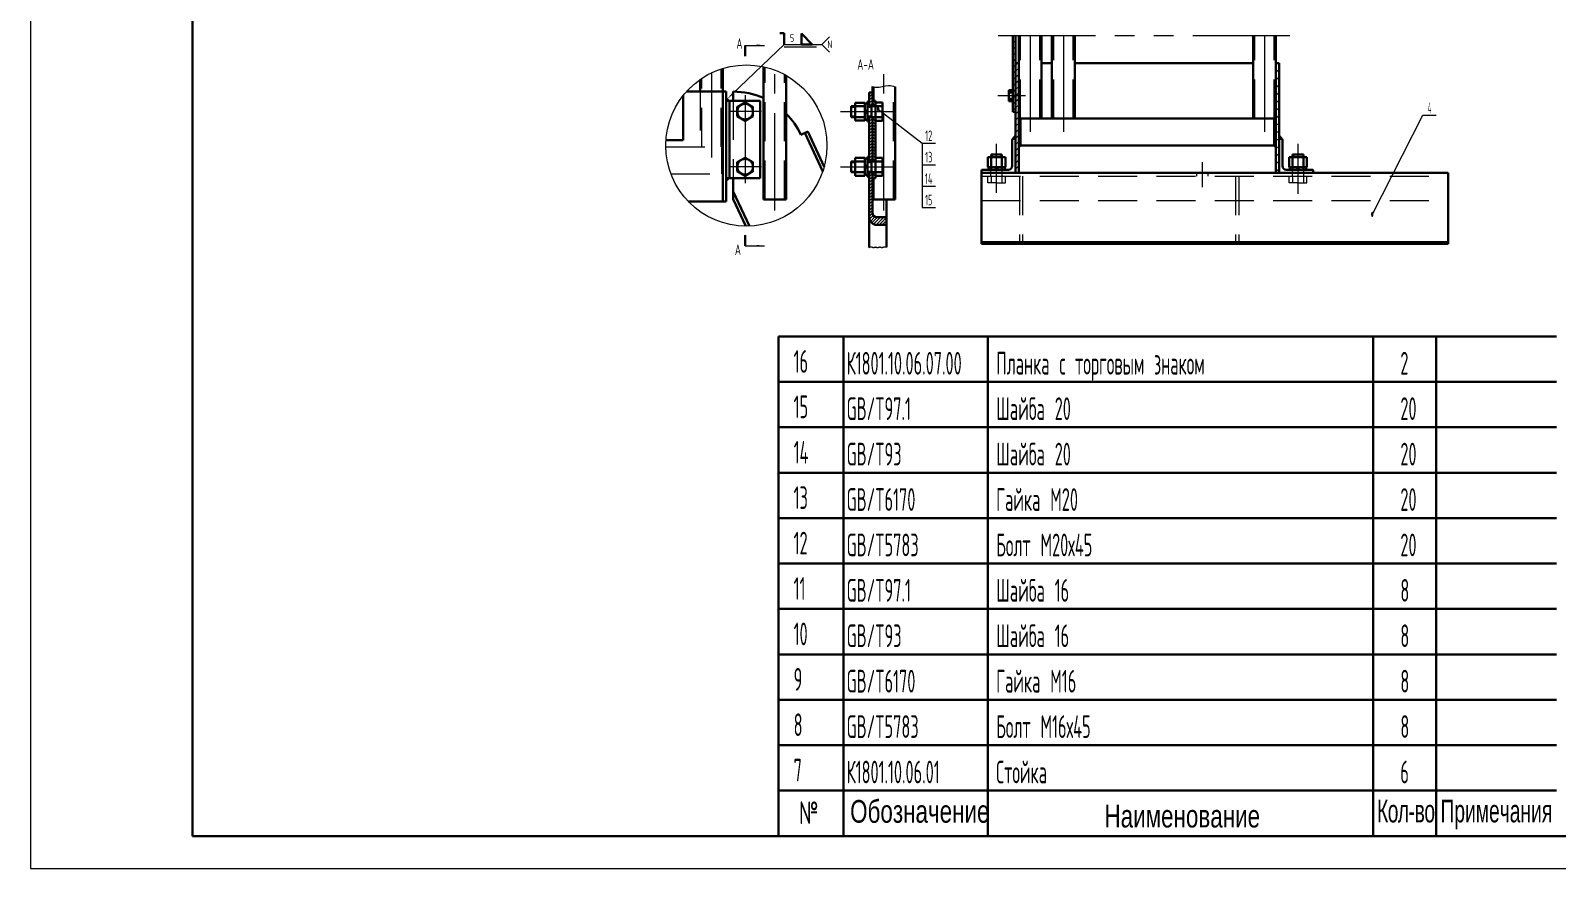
# Model space of a CAD drawing. Header units: millimetres. Extents: x 0 to 25200, y 0 to 17820.
# Drawn here: x 0 to 14122, y 0 to 7749 of the extents above; entities that cross this region are included whole.
import ezdxf
from ezdxf.enums import TextEntityAlignment as Align

# ---------------------------------------------------------------- set-up
doc = ezdxf.new("R2010")
doc.units = ezdxf.units.MM
doc.header["$LTSCALE"] = 600
for name, pattern in [('F', [0.75, 0.5, -0.25]), ('G', [2, 1.25, -0.25, 0.25, -0.25]), ('K', [2.5, 1.25, -0.25, 0.25, -0.25, 0.25, -0.25])]:
    doc.linetypes.add(name, pattern=pattern)
doc.layers.get('0').update_dxf_attribs({"lineweight": 30})
for name, color, linetype, lineweight in [('01', 7, 'Continuous', 30), ('02', 1, 'Continuous', 13), ('02C', 3, 'Continuous', 13), ('04', 2, 'F', 13), ('05', 4, 'G', 13), ('07', 6, 'K', 13), ('10', 1, 'Continuous', 13), ('11', 3, 'Continuous', 13), ('13', 3, 'Continuous', 13)]:
    doc.layers.add(name, color=color, linetype=linetype, lineweight=lineweight)
doc.styles.add('HZLIB', font='TXT.shx', dxfattribs={"width": 0.5, "height": 210})
doc.styles.get("Standard").update_dxf_attribs({"font": 'isocp', "width": 0.707, "bigfont": 'intecad.shx'})
pattern_1 = [(135, (18615.011, -39855.262), (-17.67767, -17.67767), [])]

# ---------------------------------------------------------------- blocks, each defined once
blk = doc.blocks.new('*U9', base_point=(12532, 10639))
at = {"layer": '01'}
blk.add_lwpolyline([(13219, 11244), (13319, 11144), (13219, 11144)], close=True, dxfattribs=at)
at = {"layer": '02'}
for points in [[(13480, 11214), (13409, 11144), (13480, 11073)], [(12582, 10687), (13059, 11144), (13409, 11144)]]:
    blk.add_lwpolyline(points, dxfattribs=at)
blk.add_lwpolyline([(12532, 10639, 0, 16, 0), (12582, 10687, 16, 16, 0)], format="xyseb", dxfattribs=at)
at = {"layer": '04'}
blk.add_line((13059, 11123), (13409, 11123), dxfattribs=at)
at = {"layer": '13', "width": 0.707}
blk.add_text('5', height=70, dxfattribs=at).set_placement((13113, 11167))
at = {"layer": '13', "width": 1.010989}
blk.add_text('N', height=70, dxfattribs=at).set_placement((13459, 11109), (13505, 11109), align=Align.FIT)
blk = doc.blocks.new('*U60')
at = {"layer": '01'}
for points in [[(25, 292), (25, 5)], [(25, 5), (415, 5)]]:
    blk.add_lwpolyline(points, dxfattribs=at)
at = {"layer": '02'}
for points in [[(0, 297), (0, 0)], [(0, 0), (420, 0)]]:
    blk.add_lwpolyline(points, dxfattribs=at)

msp = doc.modelspace()

# ---------------------------------------------------------------- hatches: boundary and pattern name
at = {"ltscale": 1.2}
for points in [[(6438.64, 7124.2), (6438.64, 7099.2), (6463.64, 7099.2)], [(9145.82, 6951.24), (9145.82, 6936.24), (9160.82, 6936.24)], [(11525.82, 6936.24), (11510.82, 6936.24), (11525.82, 6951.24)], [(9115.82, 6776.99), (9088.08, 6743.39, -0.22380309), (9095.72, 6746.99), (9115.82, 6746.99)], [(9160.82, 6686.24), (9145.82, 6686.24), (9145.82, 6671.24)], [(11525.82, 6686.24), (11510.82, 6686.24), (11525.82, 6671.24)], [(11555.82, 6776.99), (11583.55, 6743.39, 0.22380309), (11575.92, 6746.99), (11555.82, 6746.99)], [(6438.64, 6359.2), (6438.64, 6384.2), (6463.64, 6384.2)]]:
    msp.add_hatch(color=256, dxfattribs=at).paths.add_polyline_path(points)
at = {"layer": '02', "ltscale": 1.2}
h = msp.add_hatch(dxfattribs=at)
h.set_pattern_fill('_USER', color=256, scale=40, angle=135, style=0, pattern_type=0)
h.set_pattern_definition([(135, (4975.064, 5381.355), (-28.28427, -28.28427), [])])
h.paths.add_polyline_path([(9115.82, 7704.22), (9090.82, 7704.22), (9090.82, 7146.99), (9115.82, 7146.99)])
h.paths.add_polyline_path([(9115.82, 7146.99), (9090.82, 7146.99), (9090.82, 7096.92), (9090.82, 6996.99), (9115.82, 6996.99)])
h = msp.add_hatch(dxfattribs=at)
h.set_pattern_fill('_USER', color=256, scale=40, angle=45, style=0, pattern_type=0)
h.set_pattern_definition([(45, (4975.064, 5381.355), (-28.28427, 28.28427), [])])
h.paths.add_polyline_path([(9145.82, 7146.99), (9115.82, 7146.99), (9115.82, 6431.99), (9145.82, 6431.99)])
h.paths.add_polyline_path([(9145.82, 7446.99), (9115.82, 7446.99), (9115.82, 7146.99), (9145.82, 7146.99)])
h = msp.add_hatch(dxfattribs=at)
h.set_pattern_fill('_USER', color=256, scale=50, angle=45, style=0, pattern_type=0)
h.set_pattern_definition([(45, (18615.01, -39855.26), (-35.35534, 35.35534), [])])
h.paths.add_polyline_path([(11525.82, 6431.99), (11555.82, 6431.99), (11555.82, 6746.99), (11555.82, 7446.99), (11525.82, 7446.99)])
h = msp.add_hatch(dxfattribs=at)
h.set_pattern_fill('_USER', color=256, scale=20, angle=45, style=0, pattern_type=0)
h.set_pattern_definition([(45, (4680.414, 5381.355), (-14.14214, 14.14214), [])])
h.paths.add_polyline_path([(7791.16, 7175.49), (7761.16, 7175.49), (7761.16, 7051.7), (7791.16, 7051.7)])
h.paths.add_polyline_path([(7791.16, 6946.7), (7761.16, 6946.7), (7761.16, 6541.7), (7791.16, 6541.7)])
h.paths.add_polyline_path([(7791.16, 6436.7), (7761.16, 6436.7), (7761.16, 6022.28, 0.41421356), (7831.16, 5952.28), (7921.16, 5952.28), (7921.16, 6023.27), (7831.16, 6023.27, -0.41421356), (7791.16, 6063.27)])
h = msp.add_hatch(dxfattribs=at)
h.set_pattern_fill('_USER', color=256, scale=20, angle=135, style=0, pattern_type=0)
h.set_pattern_definition([(135, (4680.414, 5381.355), (-14.14214, -14.14214), [])])
h.paths.add_polyline_path([(7791.16, 7099.2), (7821.16, 7099.2), (7821.16, 7051.7), (7791.16, 7051.7)])
h.paths.add_polyline_path([(7791.16, 6946.7), (7821.16, 6946.7), (7821.16, 6541.7), (7791.16, 6541.7)])
h.paths.add_polyline_path([(7821.16, 6384.2), (7791.16, 6384.2), (7791.16, 6436.7), (7821.16, 6436.7)])
h = msp.add_hatch(dxfattribs=at)
h.set_pattern_fill('_USER', color=256, scale=25, angle=135, style=0, pattern_type=0)
h.set_pattern_definition(pattern_1)
h.paths.add_polyline_path([(9160.82, 6936.24), (9145.82, 6936.24), (9145.82, 6686.24), (9160.82, 6686.24)])
h = msp.add_hatch(dxfattribs=at)
h.set_pattern_fill('_USER', color=256, scale=25, angle=135, style=0, pattern_type=0)
h.set_pattern_definition(pattern_1)
h.paths.add_polyline_path([(11510.82, 6686.24), (11525.82, 6686.24), (11525.82, 6936.24), (11510.82, 6936.24)])
at = {"layer": '10', "ltscale": 1.2}
h = msp.add_hatch(dxfattribs=at)
h.set_pattern_fill('U', color=256, scale=5, angle=-45.000001, style=0, pattern_type=0)
h.set_pattern_definition([(315, (7746.162, 6999.1987), (3.53553, 3.53553), [])])
h.paths.add_polyline_path([(7746.16, 7091.7), (7746.16, 7054.2), (7761.16, 7054.2), (7761.16, 7091.7)])
h.paths.add_polyline_path([(7761.16, 6906.7), (7761.16, 6944.2), (7746.16, 6944.2), (7746.16, 6906.7)])
h = msp.add_hatch(dxfattribs=at)
h.set_pattern_fill('U', color=256, scale=5, angle=-45.000001, style=0, pattern_type=0)
h.set_pattern_definition([(315, (7746.162, 6489.1987), (3.53553, 3.53553), [])])
h.paths.add_polyline_path([(7746.16, 6581.7), (7746.16, 6544.2), (7761.16, 6544.2), (7761.16, 6581.7)])
h.paths.add_polyline_path([(7761.16, 6396.7), (7761.16, 6434.2), (7746.16, 6434.2), (7746.16, 6396.7)])

# ---------------------------------------------------------------- linework, layer by layer
at = {"ltscale": 1.2}
for p, q in [((6975.13, 7726.2), (6934.62, 7726.2)), ((6975.13, 7620.63), (6975.13, 7726.2)), ((9090.82, 6996.99), (9090.82, 7704.22)), ((9115.82, 6431.99), (9115.82, 7704.22)), ((9145.82, 6431.99), (9145.82, 7704.22)), ((9357.32, 6936.24), (9357.32, 7704.22)), ((9452.82, 6936.24), (9452.82, 7704.22)), ((9664.32, 6936.24), (9664.32, 7704.22)), ((11314.32, 7446.99), (11314.32, 7704.22)), ((11525.82, 7446.99), (11525.82, 7704.22)), ((6408.64, 7184.2), (6408.64, 7398.9)), ((6782.95, 7414.15), (6782.95, 6185.86)), ((9115.82, 7446.99), (9145.82, 7446.99)), ((9357.32, 7446.99), (9452.82, 7446.99)), ((9664.32, 7446.99), (11314.32, 7446.99)), ((11314.32, 7446.99), (11314.32, 6936.24)), ((11525.82, 7446.99), (11525.82, 6431.99)), ((11525.82, 7446.99), (11555.82, 7446.99)), ((11555.82, 7446.99), (11555.82, 6431.99)), ((6197.14, 7184.2), (6197.14, 7295.96)), ((6994.45, 7333.19), (6994.45, 6185.86)), ((7791.16, 7230.63), (7791.16, 7049.2)), ((8002.66, 7229.6), (8002.66, 6185.86)), ((6040.39, 7148.08), (6040.39, 6734.2)), ((6438.64, 7184.2), (6070.88, 7184.2)), ((6408.64, 7184.2), (6408.64, 6169.2)), ((6438.64, 7184.2), (6438.64, 6169.2)), ((6438.64, 7124.2), (6463.64, 7099.2)), ((6753.64, 7099.2), (6438.64, 7099.2)), ((6438.64, 6384.2), (6438.64, 7099.2)), ((6468.64, 6384.2), (6468.64, 7099.2)), ((6503.64, 7184.2), (6503.64, 7099.2)), ((6753.64, 6384.2), (6753.64, 7099.2)), ((7761.16, 7175.49), (7791.16, 7175.49)), ((7761.16, 7049.2), (7761.16, 7175.49)), ((7821.16, 7099.2), (7791.16, 7099.2)), ((7821.16, 6384.2), (7821.16, 7099.2)), ((9090.82, 7197.07), (9090.82, 7096.92)), ((7821.16, 7051.7), (7761.16, 7051.7)), ((7761.16, 6539.2), (7761.16, 6949.2)), ((7821.16, 6946.7), (7761.16, 6946.7)), ((7791.16, 6539.2), (7791.16, 6949.2)), ((9090.82, 6996.99), (9115.82, 6996.99)), ((9160.82, 6936.24), (9145.82, 6951.24)), ((11525.82, 6936.24), (9145.82, 6936.24)), ((9160.82, 6936.24), (9160.82, 6686.24)), ((11510.82, 6936.24), (11525.82, 6951.24)), ((11510.82, 6936.24), (11510.82, 6686.24)), ((7129.73, 6785.81), (7193.17, 6815.39)), ((7331.88, 6446.94), (7165.98, 6802.71)), ((7344.95, 6489.91), (7193.17, 6815.39)), ((5880.99, 6734.2), (6040.39, 6734.2)), ((9115.82, 6776.99), (9088.08, 6743.39)), ((11525.82, 6686.24), (9145.82, 6686.24)), ((9160.82, 6686.24), (9145.82, 6671.24)), ((11510.82, 6686.24), (11525.82, 6671.24)), ((11555.82, 6776.99), (11583.55, 6743.39)), ((7821.16, 6541.7), (7761.16, 6541.7)), ((6753.64, 6384.2), (6438.64, 6384.2)), ((6438.64, 6359.2), (6463.64, 6384.2)), ((6503.64, 6384.2), (6503.64, 6188.18)), ((7761.16, 5744.04), (7761.16, 6439.2)), ((7821.16, 6436.7), (7761.16, 6436.7)), ((7791.16, 6439.2), (7791.16, 6063.27)), ((7821.16, 6384.2), (7791.16, 6384.2)), ((8800.82, 6431.99), (13120.82, 6431.99)), ((8800.82, 6431.99), (11555.82, 6431.99)), ((8800.82, 6431.99), (8800.82, 5775.12)), ((13120.82, 6431.99), (13120.82, 5775.12)), ((6652.5, 5939.93), (6503.64, 6259.16)), ((6438.64, 6169.2), (6086.73, 6169.2)), ((6619.62, 5939.45), (6503.64, 6188.18)), ((6782.95, 6185.86), (6994.45, 6185.86)), ((7791.16, 6185.86), (8002.66, 6185.86)), ((7921.16, 5744.47), (7921.16, 6185.86)), ((7831.16, 6023.27), (7921.16, 6023.27)), ((7831.16, 5952.28), (7921.16, 5952.28)), ((8800.82, 5791.25), (13120.82, 5791.25)), ((8800.82, 5775.12), (13120.82, 5775.12))]:
    msp.add_line(p, q, dxfattribs=at)
for p, q in [((6922.46, 4920), (6922.46, 300)), ((6922.46, 4920), (14122.46, 4920)), ((7522.46, 4920), (7522.46, 300)), ((8858.97, 4920), (8858.97, 300)), ((12427.39, 4920), (12427.39, 300)), ((13008.43, 4920), (13008.43, 300)), ((6922.46, 4500), (14122.46, 4500)), ((6922.46, 4080), (14122.46, 4080)), ((6922.46, 3660), (14122.46, 3660)), ((6922.46, 3240), (14122.46, 3240)), ((6922.46, 2820), (14122.46, 2820)), ((6922.46, 2400), (14122.46, 2400)), ((6922.46, 1980), (14122.46, 1980)), ((6922.46, 1560), (14122.46, 1560)), ((6922.46, 1140), (14122.46, 1140)), ((6922.46, 720), (14122.46, 720)), ((6922.46, 720), (14122.46, 720)), ((6922.46, 300), (14122.46, 300))]:
    msp.add_line(p, q)
for points in [[(6613.64, 7083.02), (6541.04, 7041.11), (6541.04, 6957.29), (6613.64, 6915.37), (6686.23, 6957.29), (6686.23, 7041.11)], [(6613.64, 6573.02), (6541.04, 6531.11), (6541.04, 6447.29), (6613.64, 6405.37), (6686.23, 6447.29), (6686.23, 6531.11)]]:
    msp.add_lwpolyline(points, close=True, dxfattribs=at)
for centre in [(6613.64, 6999.2), (6613.64, 6489.2)]:
    msp.add_circle(centre, 72.59, dxfattribs=at)
for centre, radius, start, end in [((6504.38, 6494.2), 690, 66.188236, 90.061393), ((6504.38, 6494.2), 690, 25, 44.744343), ((7831.16, 6022.28), 70, 180, 270), ((7831.16, 6063.27), 40, 180, 270)]:
    msp.add_arc(centre, radius, start, end, dxfattribs=at)
at = {"layer": '01', "ltscale": 1.2}
for p, q in [((6613.64, 7612.03), (6613.64, 7512.03)), ((7631.16, 7081.57), (7721.16, 7081.57)), ((7631.16, 7081.57), (7631.16, 6916.82)), ((7721.16, 6916.82), (7721.16, 7081.57)), ((7746.16, 7074.7), (7721.16, 7074.7)), ((7746.16, 7091.7), (7746.16, 6999.2)), ((7761.16, 7091.7), (7746.16, 7091.7)), ((7746.16, 6999.2), (7746.16, 7074.7)), ((7883.66, 7083.02), (7821.16, 7083.02)), ((7883.66, 7083.02), (7883.66, 6915.37)), ((9053.32, 7197.07), (9053.32, 7096.92)), ((9053.32, 7197.07), (9090.82, 7197.07)), ((9090.82, 7176.99), (9053.32, 7176.99)), ((9090.82, 7116.99), (9053.32, 7116.99)), ((9053.32, 7096.92), (9090.82, 7096.92)), ((7596.16, 6949.2), (7596.16, 7049.2)), ((7721.16, 7049.2), (7596.16, 7049.2)), ((7721.16, 6949.2), (7596.16, 6949.2)), ((7631.16, 7049.2), (7721.16, 7049.2)), ((7631.16, 6949.2), (7721.16, 6949.2)), ((7721.16, 6999.2), (7746.16, 7013.63)), ((7746.16, 6999.2), (7721.16, 6984.76)), ((7746.16, 6923.7), (7721.16, 6923.7)), ((7761.16, 7054.2), (7746.16, 7054.2)), ((7821.16, 7049.2), (7746.16, 7049.2)), ((7746.16, 6906.7), (7746.16, 6999.2)), ((7746.16, 6999.2), (7746.16, 6923.7)), ((7821.16, 6949.2), (7746.16, 6949.2)), ((7761.16, 6944.2), (7746.16, 6944.2)), ((7783.66, 7049.2), (7783.66, 6999.2)), ((7783.66, 6949.2), (7783.66, 6999.2)), ((7821.16, 7049.2), (7883.66, 7049.2)), ((7821.16, 6949.2), (7883.66, 6949.2)), ((7821.16, 6949.2), (7821.16, 6906.7)), ((7631.16, 6916.82), (7721.16, 6916.82)), ((7761.16, 6906.7), (7746.16, 6906.7)), ((7883.66, 6915.37), (7821.16, 6915.37)), ((9085.82, 6496.99), (9085.82, 6737.14)), ((9115.82, 6746.99), (9095.72, 6746.99)), ((11555.82, 6746.99), (11575.92, 6746.99)), ((11555.82, 6746.99), (11555.82, 6431.99)), ((11585.82, 6496.99), (11585.82, 6737.14)), ((7596.16, 6439.2), (7596.16, 6539.2)), ((7721.16, 6539.2), (7596.16, 6539.2)), ((7631.16, 6571.57), (7721.16, 6571.57)), ((7631.16, 6571.57), (7631.16, 6406.82)), ((7631.16, 6539.2), (7721.16, 6539.2)), ((7721.16, 6406.82), (7721.16, 6571.57)), ((7746.16, 6564.7), (7721.16, 6564.7)), ((7721.16, 6489.2), (7746.16, 6503.63)), ((7746.16, 6581.7), (7746.16, 6489.2)), ((7761.16, 6581.7), (7746.16, 6581.7)), ((7761.16, 6544.2), (7746.16, 6544.2)), ((7821.16, 6539.2), (7746.16, 6539.2)), ((7783.66, 6539.2), (7783.66, 6489.2)), ((7883.66, 6573.02), (7821.16, 6573.02)), ((7821.16, 6539.2), (7883.66, 6539.2)), ((7883.66, 6573.02), (7883.66, 6405.37)), ((8858.44, 6576.99), (9023.19, 6576.99)), ((8858.44, 6576.99), (8858.44, 6486.99)), ((8890.82, 6461.99), (8890.82, 6601.99)), ((8990.82, 6601.99), (8890.82, 6601.99)), ((8890.82, 6576.99), (8890.82, 6486.99)), ((8990.82, 6461.99), (8990.82, 6601.99)), ((8990.82, 6576.99), (8990.82, 6486.99)), ((9023.19, 6576.99), (9023.19, 6486.99)), ((11648.44, 6576.99), (11648.44, 6486.99)), ((11648.44, 6576.99), (11813.19, 6576.99)), ((11680.82, 6461.99), (11680.82, 6601.99)), ((11780.82, 6601.99), (11680.82, 6601.99)), ((11680.82, 6576.99), (11680.82, 6486.99)), ((11780.82, 6461.99), (11780.82, 6601.99)), ((11780.82, 6576.99), (11780.82, 6486.99)), ((11813.19, 6576.99), (11813.19, 6486.99)), ((7721.16, 6439.2), (7596.16, 6439.2)), ((7631.16, 6439.2), (7721.16, 6439.2)), ((7631.16, 6406.82), (7721.16, 6406.82)), ((7746.16, 6489.2), (7721.16, 6474.76)), ((7746.16, 6413.7), (7721.16, 6413.7)), ((7746.16, 6396.7), (7746.16, 6489.2)), ((7821.16, 6439.2), (7746.16, 6439.2)), ((7761.16, 6434.2), (7746.16, 6434.2)), ((7761.16, 6396.7), (7746.16, 6396.7)), ((7783.66, 6439.2), (7783.66, 6489.2)), ((7821.16, 6439.2), (7883.66, 6439.2)), ((7883.66, 6405.37), (7821.16, 6405.37)), ((8800.82, 6431.99), (8800.82, 6454.39)), ((8808.42, 6461.99), (9050.89, 6461.99)), ((9023.19, 6486.99), (8858.44, 6486.99)), ((8865.32, 6486.99), (8865.32, 6461.99)), ((8940.82, 6461.99), (8926.38, 6486.99)), ((8940.82, 6486.99), (8955.25, 6461.99)), ((9016.32, 6486.99), (9016.32, 6461.99)), ((11555.82, 6431.99), (11870.82, 6431.99)), ((11863.21, 6461.99), (11620.74, 6461.99)), ((11813.19, 6486.99), (11648.44, 6486.99)), ((11655.32, 6486.99), (11655.32, 6461.99)), ((11730.82, 6461.99), (11716.38, 6486.99)), ((11730.82, 6486.99), (11745.25, 6461.99)), ((11806.32, 6486.99), (11806.32, 6461.99)), ((11870.82, 6431.99), (11870.82, 6454.39)), ((6613.64, 5857.9), (6613.64, 5757.9))]:
    msp.add_line(p, q, dxfattribs=at)
for centre, radius, start, end in [((9095.72, 6737.09), 9.9, 90, 179.737871), ((11575.92, 6737.09), 9.9, 0.262129, 90), ((9050.82, 6496.99), 35, 270.121777, 0), ((11620.82, 6496.99), 35, 180, 269.878223), ((8808.42, 6454.39), 7.61, 90, 180), ((11863.21, 6454.39), 7.61, 0, 90)]:
    msp.add_arc(centre, radius, start, end, dxfattribs=at)
at = {"layer": '02', "ltscale": 1.2}
for p, q in [((6613.64, 7612.03), (6793.64, 7612.03)), ((7596.16, 7039.2), (7631.16, 7039.2)), ((7596.16, 6959.2), (7631.16, 6959.2)), ((7746.16, 7039.2), (7783.66, 7039.2)), ((7746.16, 6959.2), (7783.66, 6959.2)), ((7843.56, 7022.64), (8250.56, 6706.34)), ((12417.47, 6043.24), (12886.39, 6965.66)), ((12886.39, 6965.66), (13010.39, 6965.66)), ((8250.56, 6706.34), (8374.56, 6706.34)), ((8250.56, 6706.34), (8250.56, 6508.35)), ((7596.16, 6529.2), (7631.16, 6529.2)), ((7746.16, 6529.2), (7783.66, 6529.2)), ((8250.56, 6508.35), (8374.56, 6508.35)), ((8250.56, 6508.35), (8250.56, 6310.36)), ((8900.82, 6601.99), (8900.82, 6576.99)), ((8980.82, 6601.99), (8980.82, 6576.99)), ((11690.82, 6601.99), (11690.82, 6576.99)), ((11770.82, 6601.99), (11770.82, 6576.99)), ((7596.16, 6449.2), (7631.16, 6449.2)), ((7746.16, 6449.2), (7783.66, 6449.2)), ((8250.56, 6310.36), (8374.56, 6310.36)), ((8250.56, 6310.36), (8250.56, 6112.37)), ((8250.56, 6112.37), (8374.56, 6112.37)), ((6613.64, 5757.9), (6793.64, 5757.9))]:
    msp.add_line(p, q, dxfattribs=at)
for points in [[(6793.64, 7612.03, 0, 18, 0), (6721.64, 7612.03, 0, 0, 0)], [(6793.64, 5757.9, 0, 18, 0), (6721.64, 5757.9, 0, 0, 0)]]:
    msp.add_lwpolyline(points, format="xyseb", dxfattribs=at)
msp.add_lwpolyline([(7761.16, 5744.04), (7768.2, 5746.81), (7774.41, 5748.1), (7779.87, 5748.23), (7784.69, 5747.51), (7788.97, 5746.26), (7792.8, 5744.8), (7796.28, 5743.46), (7799.5, 5742.55), (7802.55, 5742.3), (7805.46, 5742.64), (7808.26, 5743.39), (7810.95, 5744.38), (7813.57, 5745.44), (7816.13, 5746.42), (7818.65, 5747.13), (7821.15, 5747.4), (7823.65, 5747.14), (7826.16, 5746.42), (7828.66, 5745.4), (7831.16, 5744.23), (7833.67, 5743.06), (7836.17, 5742.04), (7838.67, 5741.33), (7841.17, 5741.06), (7843.67, 5741.34), (7846.17, 5742.07), (7848.67, 5743.1), (7851.16, 5744.28), (7853.66, 5745.47), (7856.16, 5746.5), (7858.65, 5747.23), (7861.15, 5747.51), (7863.66, 5747.25), (7866.18, 5746.55), (7868.75, 5745.59), (7871.37, 5744.54), (7874.07, 5743.56), (7876.87, 5742.83), (7879.78, 5742.51), (7882.83, 5742.77), (7886.05, 5743.7), (7889.52, 5745.06), (7893.34, 5746.54), (7897.61, 5747.81), (7902.43, 5748.56), (7907.9, 5748.46), (7914.11, 5747.21), (7921.16, 5744.47)], dxfattribs=at)
at = {"layer": '02C', "ltscale": 1.2}
msp.add_circle((6625.18, 6685.23), 745.8, dxfattribs=at)
msp.add_open_spline([(7791.16, 7230.63), (7803.36, 7227.66), (7852.4, 7217.33), (7923.61, 7251.37), (7981.39, 7235.06), (8002.66, 7229.6)], degree=3, knots=[104.50779907, 104.50779907, 104.50779907, 104.50779907, 141.68613648, 254.0300742, 318.95597534, 318.95597534, 318.95597534, 318.95597534], dxfattribs=at)
at = {"layer": '04', "ltscale": 1.2}
for p, q in [((9162.07, 6936.24), (9162.07, 7704.22)), ((9341.07, 6936.24), (9341.07, 7704.22)), ((9469.07, 6936.24), (9469.07, 7704.22)), ((9648.07, 6936.24), (9648.07, 7704.22)), ((11330.57, 6936.24), (11330.57, 7704.22)), ((11509.57, 6936.24), (11509.57, 7704.22)), ((6392.39, 6673.45), (6392.39, 7393.76)), ((6799.2, 6185.86), (6799.2, 7410.44)), ((6213.39, 6673.45), (6213.39, 7307.03)), ((6978.2, 6185.86), (6978.2, 7342.18)), ((7807.41, 7099.2), (7807.41, 7227.06)), ((7986.41, 6185.86), (7986.41, 7233.77)), ((6197.14, 7184.2), (6197.14, 6673.45)), ((6503.64, 7099.2), (6503.64, 6384.2)), ((5879.47, 6673.45), (6408.64, 6673.45)), ((6393.64, 6673.45), (6393.64, 6423.45)), ((5926.83, 6423.45), (6408.64, 6423.45)), ((7807.41, 6185.86), (7807.41, 6384.2)), ((8800.82, 6401.99), (13120.82, 6401.99)), ((8858.44, 6339.49), (8858.44, 6401.99)), ((8888.32, 6431.99), (8888.32, 6461.99)), ((8888.32, 6431.99), (8888.32, 6461.99)), ((8888.32, 6401.99), (8888.32, 6431.99)), ((8888.32, 6401.99), (8888.32, 6431.99)), ((8890.82, 6401.99), (8890.82, 6339.49)), ((8990.82, 6401.99), (8990.82, 6339.49)), ((8993.32, 6431.99), (8993.32, 6461.99)), ((8993.32, 6431.99), (8993.32, 6461.99)), ((8993.32, 6401.99), (8993.32, 6431.99)), ((8993.32, 6401.99), (8993.32, 6431.99)), ((9023.19, 6339.49), (9023.19, 6401.99)), ((9151.44, 6401.99), (9151.44, 5791.25)), ((9181.44, 6401.99), (9181.44, 5791.25)), ((10793.32, 6401.99), (10793.32, 6431.99)), ((10898.32, 6401.99), (10898.32, 6431.99)), ((11151.44, 6401.99), (11151.44, 5791.25)), ((11181.44, 6401.99), (11181.44, 5791.25)), ((11648.44, 6339.49), (11648.44, 6401.99)), ((11679.82, 6431.99), (11679.82, 6461.99)), ((11679.82, 6401.99), (11679.82, 6431.99)), ((11680.82, 6401.99), (11680.82, 6339.49)), ((11780.82, 6401.99), (11780.82, 6339.49)), ((11784.82, 6431.99), (11784.82, 6461.99)), ((11784.82, 6401.99), (11784.82, 6431.99)), ((11813.19, 6339.49), (11813.19, 6401.99)), ((8940.82, 6339.49), (8858.44, 6339.49)), ((8940.82, 6339.49), (9023.19, 6339.49)), ((11730.82, 6339.49), (11648.44, 6339.49)), ((11730.82, 6339.49), (11813.19, 6339.49)), ((8800.82, 6176.99), (13120.82, 6176.99))]:
    msp.add_line(p, q, dxfattribs=at)
at = {"layer": '05', "ltscale": 1.2}
for p, q in [((9251.57, 7704.22), (9251.57, 6811.24)), ((9558.57, 7704.22), (9558.57, 6811.24)), ((11420.07, 7704.22), (11420.07, 6811.24)), ((6302.89, 7357.79), (6302.89, 6573.45)), ((6888.7, 6085.86), (6888.7, 7382.92)), ((7896.91, 6085.86), (7896.91, 7382.92)), ((6613.64, 7151.7), (6613.64, 6336.7)), ((8953.32, 7146.99), (9209.39, 7146.99)), ((6766.14, 6999.2), (6461.14, 6999.2)), ((7496.16, 6999.2), (7977.78, 6999.2)), ((8940.82, 6246.62), (8940.82, 6701.99)), ((11730.82, 6239.49), (11730.82, 6701.99)), ((10845.82, 6301.99), (10845.82, 6531.99)), ((6766.14, 6489.2), (6461.14, 6489.2)), ((7496.16, 6489.2), (7980.54, 6489.2))]:
    msp.add_line(p, q, dxfattribs=at)
at = {"layer": '07', "ltscale": 1.2}
msp.add_line((8956.52, 7704.22), (11654.86, 7704.22), dxfattribs=at)

# ---------------------------------------------------------------- block references
at = {"xscale": 60, "yscale": 60, "zscale": 60}
msp.add_blockref('*U60', (0, 0), dxfattribs=at)
at = {"ltscale": 1.2}
msp.add_blockref('*U9', (6447.27, 7115.57), dxfattribs=at)

# ---------------------------------------------------------------- texts
at = {"style": 'HZLIB', "width": 0.5}
for s, p in [('16', (7062.46, 4584)), ('К1801.10.06.07.00', (7552.77, 4566.89)), ('Планка с торговым знаком', (8937.1, 4566.89)), ('2', (12677.55, 4566.89)), ('15', (7062.46, 4164)), ('GB/T97.1', (7552.77, 4146.89)), ('Шайба 20', (8937.1, 4146.89)), ('20', (12677.55, 4146.89)), ('14', (7062.46, 3744)), ('GB/T93', (7552.77, 3726.89)), ('Шайба 20', (8937.1, 3726.89)), ('20', (12677.55, 3726.89)), ('13', (7062.46, 3324)), ('GB/T6170', (7552.77, 3306.89)), ('Гайка М20', (8937.1, 3306.89)), ('20', (12677.55, 3306.89)), ('12', (7062.46, 2904)), ('GB/T5783', (7552.77, 2886.89)), ('Болт М20х45', (8937.1, 2886.89)), ('20', (12677.55, 2886.89)), ('11', (7062.46, 2484)), ('GB/T97.1', (7552.77, 2466.89)), ('Шайба 16', (8937.1, 2466.89)), ('8', (12677.55, 2466.89)), ('10', (7062.46, 2064)), ('GB/T93', (7552.77, 2046.89)), ('Шайба 16', (8937.1, 2046.89)), ('8', (12677.55, 2046.89)), ('9', (7062.46, 1644)), ('GB/T6170', (7552.77, 1626.89)), ('Гайка М16', (8937.1, 1626.89)), ('8', (12677.55, 1626.89)), ('8', (7062.46, 1224)), ('GB/T5783', (7552.77, 1206.89)), ('Болт М16х45', (8937.1, 1206.89)), ('8', (12677.55, 1206.89)), ('7', (7062.46, 804)), ('К1801.10.06.01', (7552.77, 786.89)), ('Стойка', (8937.1, 786.89)), ('6', (12677.55, 786.89))]:
    msp.add_text(s, height=210, dxfattribs=at).set_placement(p)
at = {"insert": (7112.62, 620.21), "char_height": 210, "width": 11.7865, "attachment_point": 1}
msp.add_mtext('{\\Fisocp,intecad|c204;№}', dxfattribs=at)
at = {"char_height": 210, "attachment_point": 1}
for s, insert in [('{\\fArial|b0|i0|c204|p34;Обозначение}', (7585.24, 633.04)), ('{\\fArial|b0|i0|c204|p34;Наименование}', (9939.47, 589.14)), ('{\\fArial|b0|i0|c204|p34;\\W0.607;\\T0.95;Кол-во}', (12462.12, 636.2)), ('{\\fArial|b0|i0|c204|p34;\\W0.607;Примечания}', (13049.31, 636.08))]:
    msp.add_mtext(s, dxfattribs=dict(at, insert=insert))
at = {"layer": '02', "ltscale": 1.2, "width": 0.605172}
for p, p2 in [((7831.56, 7002.64), (7855.56, 7002.64)), ((12405.47, 6023.24), (12429.47, 6023.24))]:
    msp.add_text('\\M+5A1F1', height=40, dxfattribs=at).set_placement(p, p2, align=Align.FIT)
at = {"layer": '11', "ltscale": 1.2, "width": 0.707}
for s, p in [('A', (6533.05, 7550.45)), ('A-A', (7651.73, 7357.11)), ('A', (6518.83, 5644.23))]:
    msp.add_text(s, height=98, dxfattribs=at).set_placement(p, align=Align.BOTTOM_LEFT)
at = {"layer": '11', "ltscale": 1.2}
for s, height, width, p, p2 in [('4', 98.99, 0.480131, (12932.94, 6985.66), (12963.84, 6985.66)), ('12', 98.995, 0.611465, (8278.96, 6726.34), (8346.15, 6726.34)), ('13', 98.995, 0.609833, (8279.61, 6528.35), (8345.5, 6528.35)), ('14', 98.995, 0.614783, (8277.56, 6330.36), (8347.55, 6330.36)), ('15', 98.995, 0.609833, (8279.61, 6132.37), (8345.5, 6132.37))]:
    msp.add_text(s, height=height, dxfattribs=dict(at, width=width)).set_placement(p, p2, align=Align.FIT)

doc.saveas('drawing.dxf')
